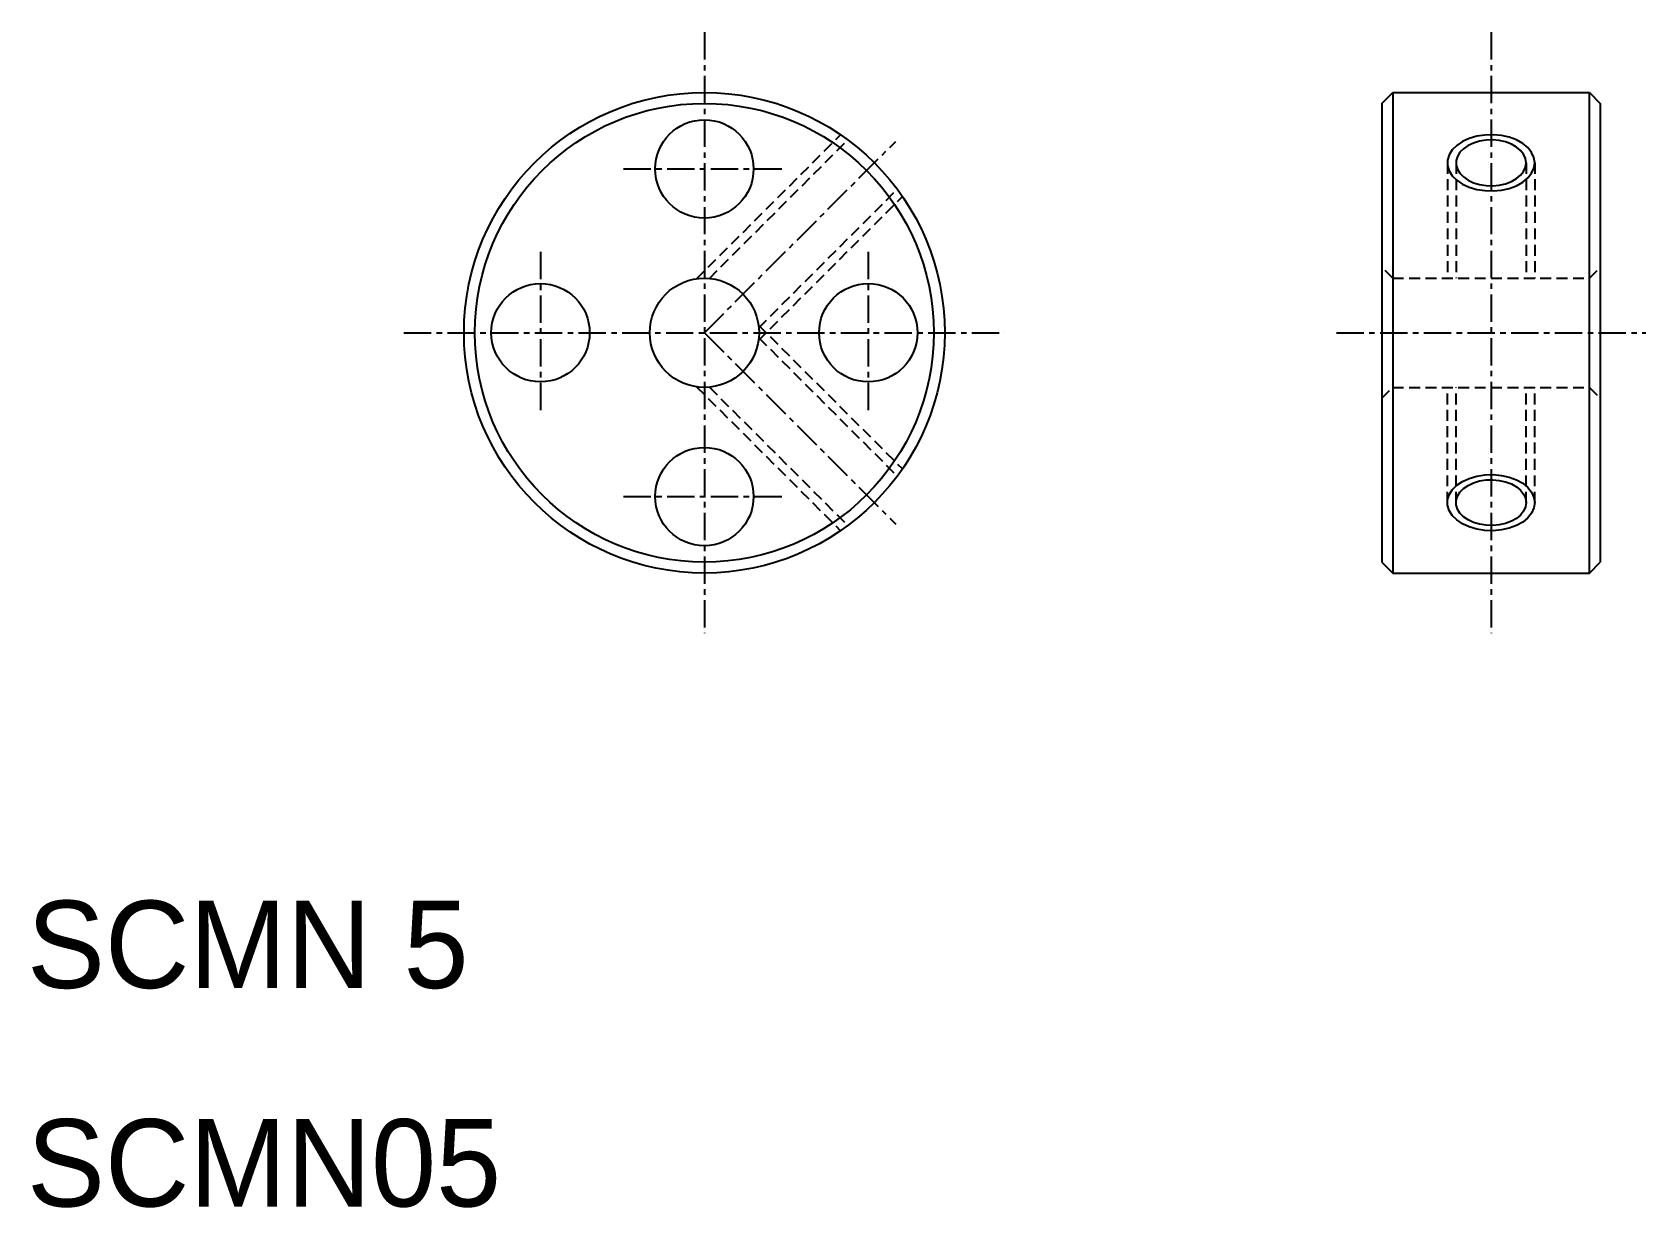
# Model space of a CAD drawing. Extents: x 10.2 to 84.1, y 9.9 to 63.8.
import ezdxf

# ---------------------------------------------------------------- set-up
doc = ezdxf.new("R2010")
doc.units = 0
doc.linetypes.add('CENTER', pattern=[2, 1.25, -0.25, 0.25, -0.25])
doc.linetypes.add('DASHED', pattern=[0.75, 0.5, -0.25])
doc.layers.get('0').update_dxf_attribs({"linetype": 'CONTINUOUS'})
doc.layers.add('CENTER', color=1, linetype='CENTER')

msp = doc.modelspace()

# ---------------------------------------------------------------- linework, layer by layer
at = {"color": 7, "linetype": 'CONTINUOUS'}
for p, q in [((72, 60.5), (72.5, 61)), ((72.5, 61), (72.5, 39)), ((72.5, 61), (81.5, 61)), ((74.75, 61), (74.75, 61)), ((77, 61), (77, 61)), ((81.5, 39), (81.5, 61)), ((81.5, 61), (82, 60.5)), ((72, 60.5), (72, 39.5)), ((82, 60.5), (82, 39.5)), ((72, 39.5), (72.5, 39)), ((81.5, 39), (82, 39.5)), ((72.5, 39), (81.5, 39))]:
    msp.add_line(p, q, dxfattribs=at)
at = {"color": 3, "linetype": 'DASHED'}
for p, q in [((40.646, 52.475), (47.234, 59.063)), ((41.227, 52.49), (47.564, 58.827)), ((75, 57.778), (75, 52.5)), ((75.4, 57.778), (75.4, 52.5)), ((78.6, 57.778), (78.6, 52.5)), ((79, 57.778), (79, 52.5)), ((43.475, 49.646), (50.063, 56.234)), ((43.49, 50.227), (49.827, 56.564)), ((72.5, 52.5), (72, 53)), ((72.5, 52.5), (81.5, 52.5)), ((81.5, 52.5), (82, 53)), ((43.475, 50.354), (50.063, 43.766)), ((43.49, 49.773), (49.827, 43.436)), ((40.646, 47.525), (47.234, 40.937)), ((41.227, 47.51), (47.564, 41.173)), ((72, 47), (72.5, 47.5)), ((72.5, 47.5), (81.5, 47.5)), ((75, 42.222), (75, 47.5)), ((75.4, 42.222), (75.4, 47.5)), ((78.6, 42.222), (78.6, 47.5)), ((79, 42.222), (79, 47.5)), ((81.5, 47.5), (82, 47))]:
    msp.add_line(p, q, dxfattribs=at)
at = {"color": 3, "flags": 128}
msp.add_lwpolyline([(79, 57.778), (78.964, 58.021), (78.857, 58.256), (78.683, 58.473), (78.447, 58.665), (78.16, 58.825), (77.831, 58.947), (77.472, 59.027), (77.095, 59.061), (76.715, 59.05), (76.346, 58.992), (76, 58.891), (75.69, 58.749), (75.428, 58.572), (75.222, 58.367), (75.081, 58.14), (75.009, 57.9), (75.009, 57.656), (75.081, 57.416), (75.222, 57.19), (75.428, 56.984), (75.69, 56.807), (76, 56.666), (76.346, 56.564), (76.715, 56.507), (77.095, 56.495), (77.472, 56.53), (77.831, 56.61), (78.16, 56.732), (78.447, 56.892), (78.683, 57.084), (78.857, 57.301), (78.964, 57.535)], close=True, dxfattribs=at)
at = {"color": 7, "linetype": 'CONTINUOUS', "flags": 128}
msp.add_lwpolyline([(78.6, 57.778), (78.571, 57.977), (78.485, 58.168), (78.346, 58.345), (78.158, 58.502), (77.928, 58.632), (77.665, 58.732), (77.377, 58.797), (77.076, 58.826), (76.772, 58.816), (76.477, 58.769), (76.2, 58.686), (75.952, 58.571), (75.742, 58.426), (75.578, 58.259), (75.465, 58.074), (75.407, 57.878), (75.407, 57.678), (75.465, 57.483), (75.578, 57.298), (75.742, 57.13), (75.952, 56.986), (76.2, 56.87), (76.477, 56.787), (76.772, 56.74), (77.076, 56.731), (77.377, 56.759), (77.665, 56.824), (77.928, 56.924), (78.158, 57.055), (78.346, 57.211), (78.485, 57.388), (78.571, 57.58)], close=True, dxfattribs=at)
at = {"color": 3, "extrusion": (0, 0, -1), "flags": 128}
msp.add_lwpolyline([(-79, 42.222), (-78.964, 41.979), (-78.857, 41.744), (-78.683, 41.527), (-78.447, 41.335), (-78.16, 41.175), (-77.831, 41.053), (-77.472, 40.973), (-77.095, 40.939), (-76.715, 40.95), (-76.346, 41.008), (-76, 41.109), (-75.69, 41.251), (-75.428, 41.428), (-75.222, 41.633), (-75.081, 41.86), (-75.009, 42.1), (-75.009, 42.344), (-75.081, 42.584), (-75.222, 42.81), (-75.428, 43.016), (-75.69, 43.193), (-76, 43.334), (-76.346, 43.436), (-76.715, 43.493), (-77.095, 43.505), (-77.472, 43.47), (-77.831, 43.39), (-78.16, 43.268), (-78.447, 43.108), (-78.683, 42.916), (-78.857, 42.699), (-78.964, 42.465)], close=True, dxfattribs=at)
at = {"color": 7, "linetype": 'CONTINUOUS', "extrusion": (0, 0, -1), "flags": 128}
msp.add_lwpolyline([(-78.6, 42.222), (-78.571, 42.023), (-78.485, 41.832), (-78.346, 41.655), (-78.158, 41.498), (-77.928, 41.368), (-77.665, 41.268), (-77.377, 41.203), (-77.076, 41.174), (-76.772, 41.184), (-76.477, 41.231), (-76.2, 41.314), (-75.952, 41.429), (-75.742, 41.574), (-75.578, 41.741), (-75.465, 41.926), (-75.407, 42.122), (-75.407, 42.322), (-75.465, 42.517), (-75.578, 42.702), (-75.742, 42.87), (-75.952, 43.014), (-76.2, 43.13), (-76.477, 43.213), (-76.772, 43.26), (-77.076, 43.269), (-77.377, 43.241), (-77.665, 43.176), (-77.928, 43.076), (-78.158, 42.945), (-78.346, 42.789), (-78.485, 42.612), (-78.571, 42.42)], close=True, dxfattribs=at)
at = {"color": 7, "linetype": 'CONTINUOUS'}
for centre, radius in [((41, 50), 11), ((41, 50), 10.5), ((41, 57.5), 2.25), ((41, 50), 2.5), ((33.5, 50), 2.25), ((48.5, 50), 2.25), ((41, 42.5), 2.25)]:
    msp.add_circle(centre, radius, dxfattribs=at)
at = {"layer": 'CENTER', "color": 1, "linetype": 'CENTER'}
for p, q in [((41, 63.756), (41, 36.244)), ((77, 63.756), (77, 36.244)), ((41, 50), (49.757, 58.757)), ((37.296, 57.5), (44.704, 57.5)), ((33.5, 53.704), (33.5, 46.296)), ((48.5, 53.704), (48.5, 46.296)), ((27.244, 50), (54.756, 50)), ((41, 50), (49.757, 41.243)), ((69.922, 50), (84.078, 50)), ((37.296, 42.5), (44.704, 42.5))]:
    msp.add_line(p, q, dxfattribs=at)

# ---------------------------------------------------------------- texts
at = {"color": 7, "linetype": 'CONTINUOUS'}
for s, p in [('SCMN 5', (10, 20)), ('SCMN05', (10, 10))]:
    msp.add_text(s, height=4, dxfattribs=at).set_placement(p)

doc.saveas('drawing.dxf')
